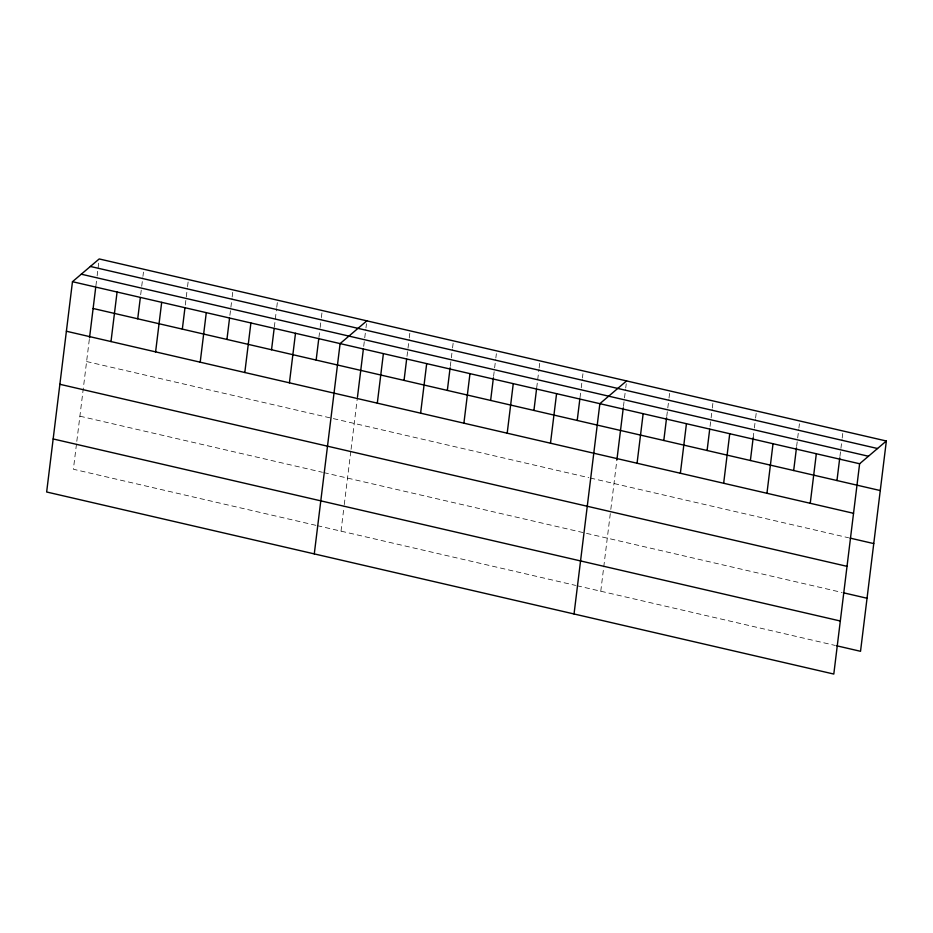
<?xml version="1.0" encoding="UTF-8"?>
<svg xmlns="http://www.w3.org/2000/svg" width="933" height="933" viewBox="0 0 933 933"><rect width="100%" height="100%" fill="white"/><g stroke="black" fill="none" stroke-linecap="round" stroke-linejoin="round"><path stroke-width="0.7" stroke-dasharray="4.67 3.5" d="M76.471 444.12L73.38 469.241L315.925 525.337M76.809 441.321L89.346 339.204M95.901 285.836L96.95 277.346M97.114 275.935L98.851 261.776M140.685 294.746L141.548 287.667M141.723 286.244L142.772 277.754M142.936 276.343L143.46 272.098M185.282 305.056L187.37 288.075M187.545 286.653L188.244 280.996M229.891 315.377L231.979 298.385M232.154 296.974L232.842 291.318M274.325 327.11L276.576 308.706M276.751 307.295L277.451 301.627M318.923 337.419L319.972 328.929M320.147 327.518L321.185 319.028M321.36 317.605L322.06 311.949M341.011 531.145L344.102 506.013M344.265 504.613L350.878 450.767M351.065 449.321L357.491 396.91M363.707 346.33L364.57 339.25M364.745 337.828L365.794 329.337M365.969 327.926L366.482 323.681M406.998 356.336L409.086 339.355M409.26 337.933L409.949 332.276M450.289 366.354L451.164 359.275M451.339 357.864L452.377 349.362M452.552 347.951L453.251 342.283M493.58 376.361L494.455 369.281M494.63 367.87L495.668 359.38M495.843 357.969L496.368 353.712M536.708 387.79L538.959 369.386M539.134 367.975L539.834 362.319M579.999 397.808L581.037 389.318M581.212 387.895L582.262 379.404M582.425 377.993L582.95 373.748M600.77 591.219L610.637 510.841M610.812 509.406L616.911 459.782M623.466 406.403L624.329 399.324M624.504 397.913L625.553 389.423M625.728 388L626.241 383.755M666.757 416.421L667.631 409.342M667.795 407.919L668.844 399.429M669.019 398.018L669.707 392.35M710.048 426.428L710.923 419.349M711.098 417.937L712.136 409.447M712.311 408.024L712.999 402.368M753.164 437.857L754.214 429.367M754.389 427.955L755.427 419.453M755.602 418.042L756.301 412.374M796.63 446.452L797.505 439.373M797.68 437.962L798.718 429.472M798.893 428.06L799.418 423.804M839.933 456.47L842.009 439.478M842.184 438.067L842.884 432.411M86.606 361.538L588.863 477.696M590.251 478.023L848.61 537.781M79.9 416.188L322.433 472.285M323.833 472.611L841.904 592.432M317.313 525.664L575.638 585.411M577.026 585.726L835.397 645.484"/><path stroke-width="1.4" d="M72.471 281.696L46.65 491.994L833.799 674.058L859.62 463.759L886.35 441.006L99.201 258.942L72.471 281.696L859.62 463.759M89.521 337.804L95.726 287.259M110.992 341.56L117.08 292.017M137.722 318.806L140.335 297.569M155.601 351.869L161.677 302.339M182.332 329.116L184.944 307.89M200.198 362.191L206.286 312.648M226.941 339.437L229.541 318.211M244.808 372.512L250.895 322.97M271.538 349.758L274.15 328.521M289.417 382.822L295.493 333.279M316.147 360.068L318.748 338.842M314.281 553.899L340.102 343.601L366.832 320.847M357.491 396.91L363.357 349.152M377.305 403.149L383.393 353.619M404.047 380.396L406.648 359.17M420.608 413.167L426.684 363.625M447.339 390.414L450.114 367.765M463.899 423.185L469.975 373.643M490.63 400.432L493.405 377.783M507.19 433.192L513.267 383.65M533.921 410.438L536.533 389.213M550.482 443.21L556.569 393.668M577.212 420.456L579.825 399.219M574.04 613.972L599.861 403.674L626.591 380.921M616.911 459.782L623.291 407.814M637.064 463.234L643.152 413.692M663.806 440.481L666.582 417.832M680.367 473.241L686.443 423.71M707.097 450.487L709.698 429.262M723.658 483.259L729.734 433.717M750.389 460.505L753.164 437.857M766.949 493.277L773.025 443.735M793.68 470.524L796.467 447.875M810.241 503.284L816.328 453.741M836.971 480.53L839.758 457.881M886.35 441.006L860.529 651.304L836.784 645.811M90.384 266.453L877.533 448.516M81.288 274.197L868.436 456.249M93.125 308.485L880.262 490.548M66.383 331.238L853.532 513.302M850.01 538.096L873.755 543.589M59.875 384.291L847.024 566.343M843.304 592.758L867.037 598.251M53.169 438.953L840.306 621.005"/></g></svg>
